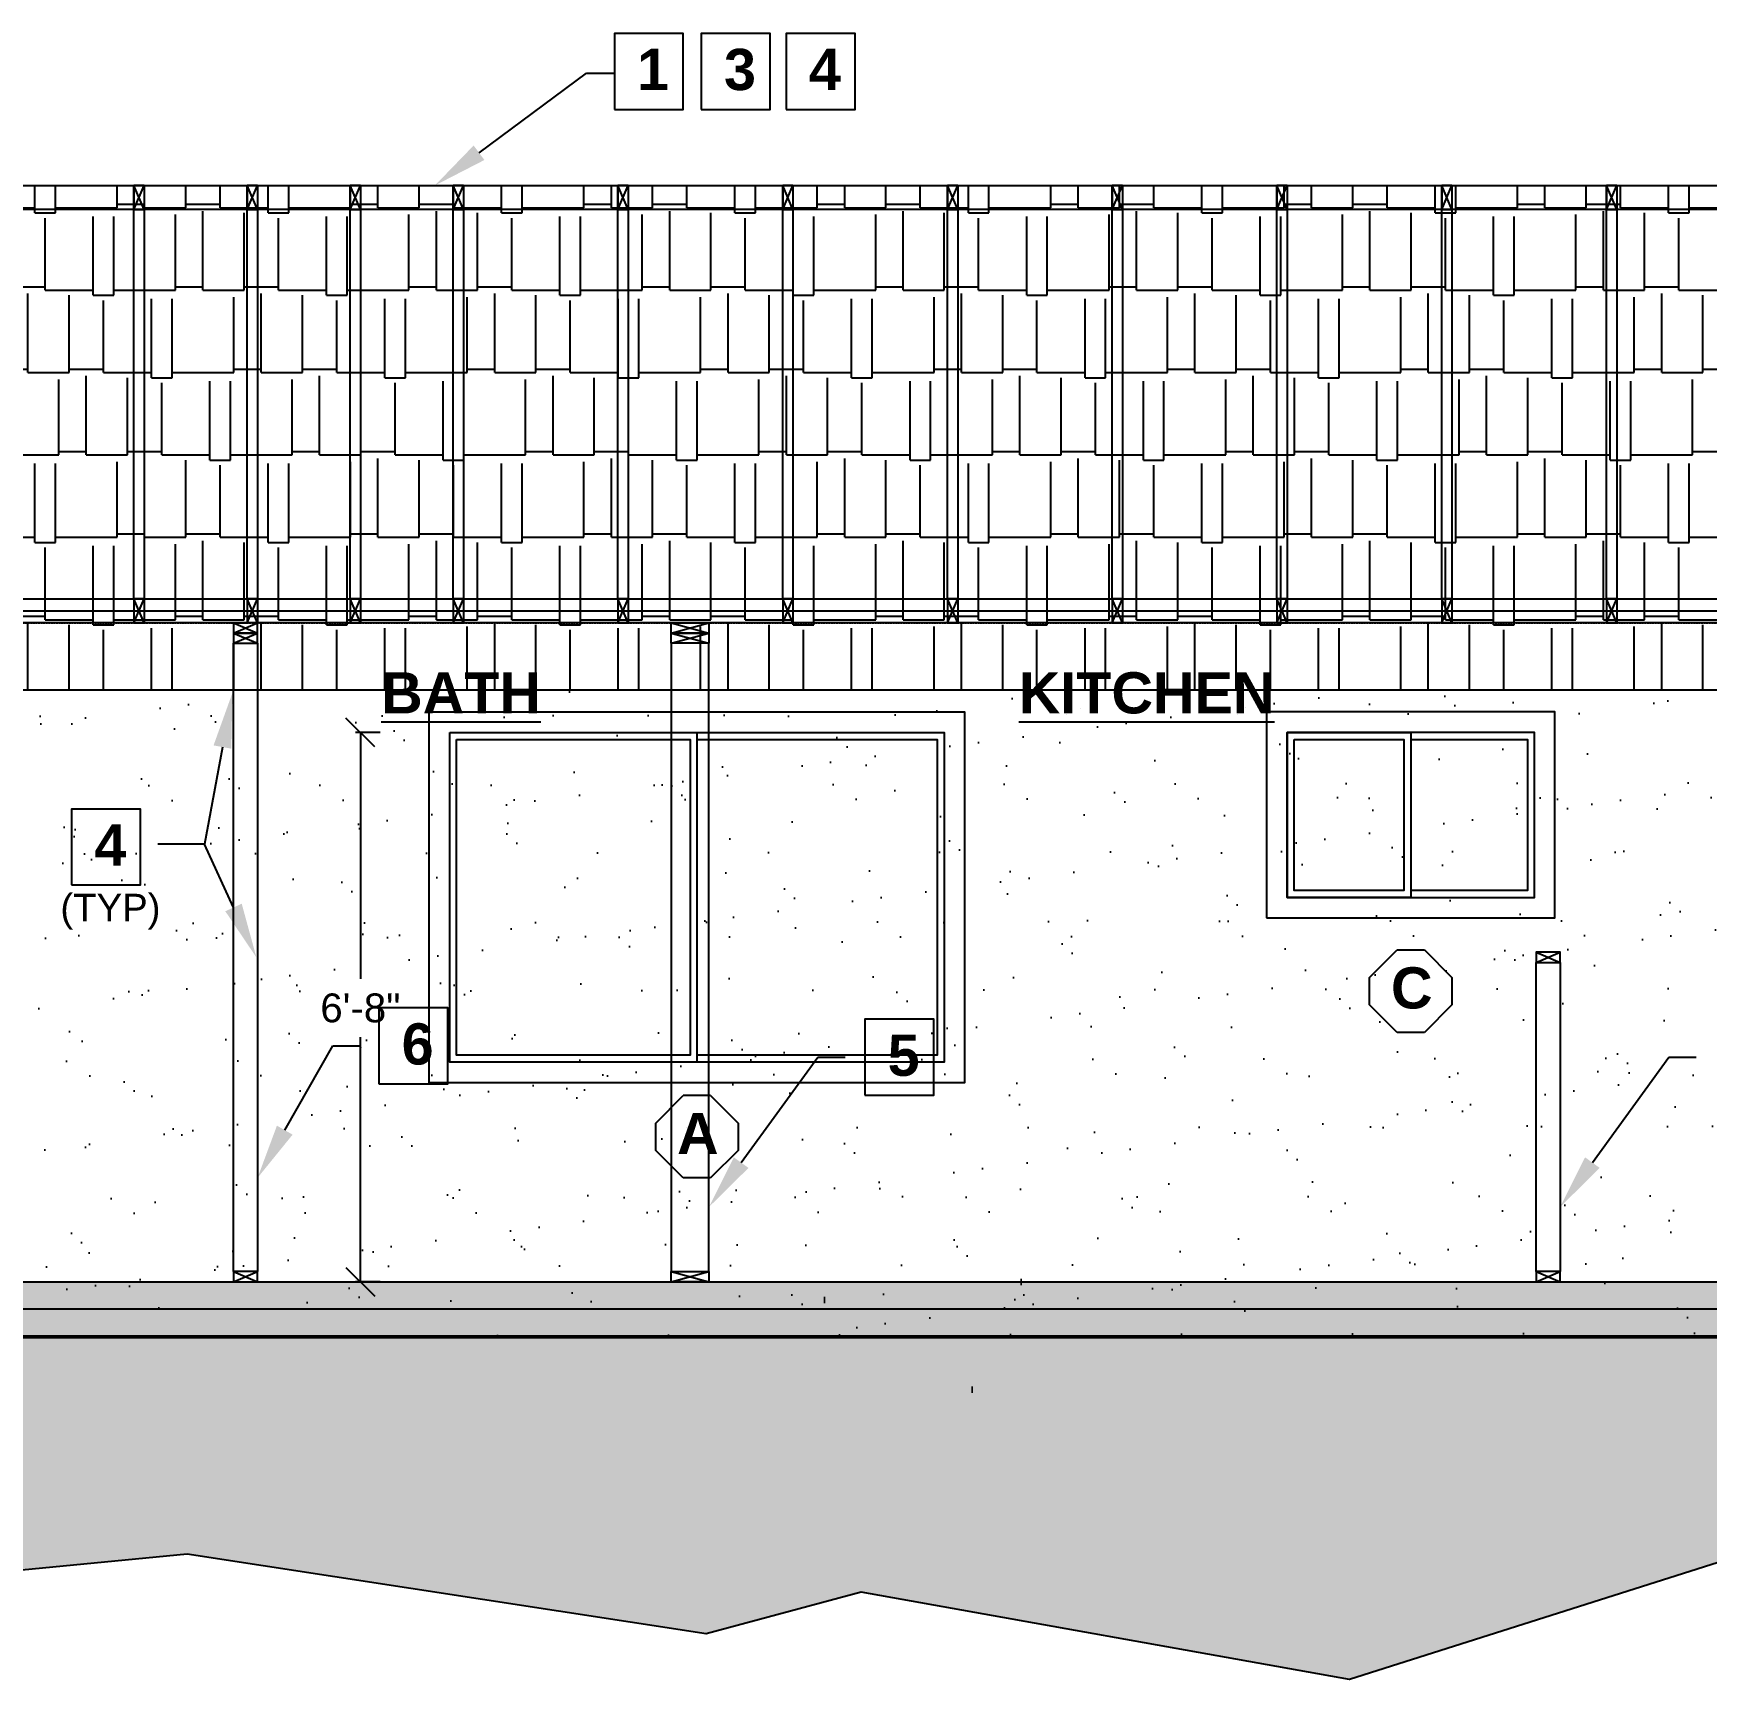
# Model space of a CAD drawing. Header units: inches. Extents: x -3572 to 2430, y -1517 to 3072.
# Drawn here: x -3152.7 to -2909, y -1258.4 to -1018.6 of the extents above; entities that cross this region are included whole.
import ezdxf
from ezdxf import colors
from ezdxf.entities.mleader import LeaderData, LeaderLine
from ezdxf.math import Vec2, Vec3

# ---------------------------------------------------------------- set-up
doc = ezdxf.new("R2010")
doc.units = ezdxf.units.IN
doc.header["$MEASUREMENT"] = 0
doc.linetypes.add('DASHED2', pattern=[0.375, 0.25, -0.125])
for name, color, linetype in [('Elevation - Left Details', 6, 'Continuous'), ('Elevation - Right & Left Dim & Labels', 190, 'Continuous'), ('Elevation - Right Details', 3, 'Continuous'), ('Elevation - Section B', 7, 'Continuous'), ('Elevation - Section F&B Details', 7, 'Continuous'), ('Elevation - Section R&L Details', 7, 'Continuous')]:
    doc.layers.add(name, color=color, linetype=linetype)
doc.layers.add('Roof & Ceiling Insulation', color=40, linetype='BATTING', transparency=0.5)
doc.styles.get("Standard").update_dxf_attribs({"font": 'arial.ttf'})
doc.linetypes.add('BATTING', pattern='A,0.0001,-0.1,[134,ltypeshp.shx,S=0.1,R=0,X=-0.1,Y=0],-0.2,[134,ltypeshp.shx,S=0.1,R=180,X=0.1,Y=0],-0.1', length=0.4001)
doc.dimstyles.get("Standard").update_dxf_attribs({"dimscale": 0.7, "dimtxt": 6, "dimasz": 6, "dimexe": 1, "dimexo": 3, "dimgap": 3, "dimtad": 0, "dimtih": 1, "dimtoh": 1, "dimdec": 4, "dimzin": 1, "dimdsep": 46, "dimlunit": 4, "dimtxsty": 'Standard', "dimblk": 'OBLIQUE', "dimcen": 0.09, "dimadec": 0, "dimazin": 0, "dimtfac": 1, "dimtdec": 4, "dimtofl": 0, "dimtmove": 0, "dimatfit": 3, "dimfxl": 1, "dimtolj": 1, "dimtzin": 0, "dimarcsym": 0})

# ---------------------------------------------------------------- blocks, each defined once
blk = doc.blocks.new('_Oblique')
at = {"color": 0, "linetype": 'ByBlock', "lineweight": -2}
blk.add_line((-0.5, -0.5), (0.5, 0.5), dxfattribs=at)
blk = doc.blocks.new('*D21')
at = {"layer": 'Defpoints', "color": 0, "transparency": 16777216}
for p in [(-3100.07, -1120.43), (-3105.05, -1200.43), (-3100.07, -1200.43)]:
    blk.add_point(p, dxfattribs=at)
at = {"layer": 'Elevation - Left Details', "color": 0, "lineweight": -2, "transparency": 16777216}
for p, q in [((-3102.17, -1120.43), (-3105.75, -1120.43)), ((-3105.05, -1120.43), (-3105.05, -1156.32)), ((-3105.05, -1200.43), (-3105.05, -1164.81)), ((-3102.17, -1200.43), (-3105.75, -1200.43))]:
    blk.add_line(p, q, dxfattribs=at)
at = {"layer": 'Elevation - Left Details', "color": 0, "lineweight": -2, "transparency": 16777216, "xscale": 4.199999999999999, "yscale": 4.199999999999999, "zscale": 4.199999999999999}
for p, rotation in [((-3105.05, -1120.43), 90), ((-3105.05, -1200.43), 270)]:
    blk.add_blockref('_Oblique', p, dxfattribs=dict(at, rotation=rotation))
at = {"layer": 'Elevation - Left Details', "color": 0, "transparency": 16777216, "insert": (-3105.05, -1160.56), "char_height": 4.2, "attachment_point": 5}
blk.add_mtext('\\A1;6\'-8"', dxfattribs=at)

msp = doc.modelspace()

# ---------------------------------------------------------------- hatches: boundary and pattern name
at = {"transparency": 33554508}
h = msp.add_hatch(dxfattribs=at)
h.set_pattern_fill('AR-SAND', color=256)
h.set_pattern_definition([(37.5, (0, 0), (-0.06299336, 1.9268238), [0, -1.52, 0, -1.7, 0, -1.625]), (7.5, (0, 0), (1.7697767, 2.822146), [0, -0.82, 0, -1.37, 0, -0.525]), (327.5, (-1.23, 0), (3.1141419, 0.00565905), [0, -0.5, 0, -1.8, 0, -2.35]), (317.5, (-1.23, 0), (3.0061266, 0.8776756), [0, -0.25, 0, -1.18, 0, -1.35])])
h.paths.add_polyline_path([(-2794.03387, -1204.42991), (-3242.03387, -1204.42991), (-3246.03387, -1208.42991), (-2790.03387, -1208.42991)])
at = {"layer": 'Elevation - Left Details', "transparency": 33554636}
h = msp.add_hatch(dxfattribs=at)
h.set_pattern_fill('AR-SAND', color=256, scale=8)
h.paths.add_polyline_path([(-2778.03387, -1114.24061), (-2994.03387, -1114.24061), (-3258.03387, -1114.24061), (-3258.03387, -1200.42991), (-2778.03387, -1200.42991)])
h.paths.add_polyline_path([(-3095.03387, -1117.42991), (-3017.03387, -1117.42991), (-3017.03387, -1171.42991), (-3095.03387, -1171.42991)], flags=16)
h.paths.add_polyline_path([(-3092.03387, -1120.42991), (-3020.03387, -1120.42991), (-3020.03387, -1168.42991), (-3092.03387, -1168.42991)], flags=0)
h.paths.add_polyline_path([(-3091.03387, -1167.42991), (-3091.03387, -1152.42991), (-3069.03387, -1152.42991), (-3069.03387, -1167.42991)], flags=0)
h.paths.add_polyline_path([(-3091.03387, -1151.92991), (-3091.03387, -1136.92991), (-3069.03387, -1136.92991), (-3069.03387, -1151.92991)], flags=0)
h.paths.add_polyline_path([(-3091.03387, -1136.42991), (-3091.03387, -1121.42991), (-3069.03387, -1121.42991), (-3069.03387, -1136.42991)], flags=0)
h.paths.add_polyline_path([(-3067.03387, -1167.42991), (-3067.03387, -1152.42991), (-3045.03387, -1152.42991), (-3045.03387, -1167.42991)], flags=0)
h.paths.add_polyline_path([(-3067.03387, -1151.92991), (-3067.03387, -1136.92991), (-3045.03387, -1136.92991), (-3045.03387, -1151.92991)], flags=0)
h.paths.add_polyline_path([(-3067.03387, -1136.42991), (-3067.03387, -1121.42991), (-3045.03387, -1121.42991), (-3045.03387, -1136.42991)], flags=0)
h.paths.add_polyline_path([(-3062.03387, -1177.30715), (-3058.03387, -1173.30715), (-3054.03387, -1173.30715), (-3050.03387, -1177.30715), (-3050.03387, -1181.30715), (-3054.03387, -1185.30715), (-3058.03387, -1185.30715), (-3062.03387, -1181.30715)], flags=16)
h.paths.add_polyline_path([(-3043.03387, -1167.42991), (-3043.03387, -1152.42991), (-3021.03387, -1152.42991), (-3021.03387, -1167.42991)], flags=0)
h.paths.add_polyline_path([(-3043.03387, -1151.92991), (-3043.03387, -1136.92991), (-3021.03387, -1136.92991), (-3021.03387, -1151.92991)], flags=0)
h.paths.add_polyline_path([(-3043.03387, -1136.42991), (-3043.03387, -1121.42991), (-3021.03387, -1121.42991), (-3021.03387, -1136.42991)], flags=0)
h.paths.add_polyline_path([(-2901.03387, -1117.42991), (-2823.03387, -1117.42991), (-2823.03387, -1171.42991), (-2901.03387, -1171.42991)], flags=16)
h.paths.add_polyline_path([(-2898.03387, -1120.42991), (-2826.03387, -1120.42991), (-2826.03387, -1168.42991), (-2898.03387, -1168.42991)], flags=0)
h.paths.add_polyline_path([(-2897.03387, -1167.42991), (-2897.03387, -1152.42991), (-2875.03387, -1152.42991), (-2875.03387, -1167.42991)], flags=0)
h.paths.add_polyline_path([(-2897.03387, -1151.92991), (-2897.03387, -1136.92991), (-2875.03387, -1136.92991), (-2875.03387, -1151.92991)], flags=0)
h.paths.add_polyline_path([(-2897.03387, -1136.42991), (-2897.03387, -1121.42991), (-2875.03387, -1121.42991), (-2875.03387, -1136.42991)], flags=0)
h.paths.add_polyline_path([(-2873.03387, -1167.42991), (-2873.03387, -1152.42991), (-2851.03387, -1152.42991), (-2851.03387, -1167.42991)], flags=0)
h.paths.add_polyline_path([(-2873.03387, -1151.92991), (-2873.03387, -1136.92991), (-2851.03387, -1136.92991), (-2851.03387, -1151.92991)], flags=0)
h.paths.add_polyline_path([(-2873.03387, -1136.42991), (-2873.03387, -1121.42991), (-2851.03387, -1121.42991), (-2851.03387, -1136.42991)], flags=0)
h.paths.add_polyline_path([(-2868.03387, -1177.51314), (-2864.03387, -1173.51314), (-2860.03387, -1173.51314), (-2856.03387, -1177.51314), (-2856.03387, -1181.51314), (-2860.03387, -1185.51314), (-2864.03387, -1185.51314), (-2868.03387, -1181.51314)], flags=16)
h.paths.add_polyline_path([(-2849.03387, -1167.42991), (-2849.03387, -1152.42991), (-2827.03387, -1152.42991), (-2827.03387, -1167.42991)], flags=0)
h.paths.add_polyline_path([(-2849.03387, -1151.92991), (-2849.03387, -1136.92991), (-2827.03387, -1136.92991), (-2827.03387, -1151.92991)], flags=0)
h.paths.add_polyline_path([(-2849.03387, -1136.42991), (-2849.03387, -1121.42991), (-2827.03387, -1121.42991), (-2827.03387, -1136.42991)], flags=0)
h.paths.add_polyline_path([(-2778.03387, -1200.42991), (-3258.03387, -1200.42991), (-3258.03387, -1208.42991), (-2778.03387, -1208.42991)])
h.paths.add_polyline_path([(-2866.40723, -1185.31567), (-2857.35402, -1185.31567), (-2857.35402, -1172.95141), (-2866.40723, -1172.95141)], flags=24)
h.paths.add_polyline_path([(-3060.40723, -1185.10968), (-3051.35402, -1185.10968), (-3051.35402, -1172.74542), (-3060.40723, -1172.74542)], flags=24)
at = {"layer": 'Elevation - Right & Left Dim & Labels', "transparency": 33554559}
h = msp.add_hatch(dxfattribs=at)
h.set_pattern_fill('AR-RSHKE', color=256)
h.paths.add_polyline_path([(-2760.03387, -1040.74076), (-3276.03387, -1040.74076), (-3276.03387, -1114.24061), (-2994.03387, -1114.24061), (-2760.03387, -1114.24061)])
at = {"layer": 'Elevation - Right Details', "transparency": 33554636}
h = msp.add_hatch(dxfattribs=at)
h.set_pattern_fill('AR-SAND', color=256, scale=8)
h.paths.add_polyline_path([(-2778.03387, -1200.42991), (-2778.03387, -1114.24061), (-2994.03387, -1114.24061), (-3258.03387, -1114.24061), (-3258.03387, -1200.42991)])
h.paths.add_polyline_path([(-2973.03387, -1147.42991), (-2973.03387, -1117.42991), (-2931.03387, -1117.42991), (-2931.03387, -1147.42991)], flags=16)
h.paths.add_polyline_path([(-3159.03387, -1171.42991), (-3213.03387, -1171.42991), (-3213.03387, -1117.42991), (-3159.03387, -1117.42991)], flags=16)
h.paths.add_polyline_path([(-2970.03387, -1144.42991), (-2970.03387, -1120.42991), (-2952.03387, -1120.42991), (-2934.03387, -1120.42991), (-2934.03387, -1144.42991)], flags=0)
h.paths.add_polyline_path([(-3162.03387, -1168.42991), (-3186.03387, -1168.42991), (-3210.03387, -1168.42991), (-3210.03387, -1120.42991), (-3186.03387, -1120.42991), (-3162.03387, -1120.42991)], flags=0)
h.paths.add_polyline_path([(-2969.03387, -1143.42991), (-2969.03387, -1121.42991), (-2953.03387, -1121.42991), (-2953.03387, -1143.42991)], flags=0)
h.paths.add_polyline_path([(-2958.03387, -1160.09264), (-2958.03387, -1156.09264), (-2954.03387, -1152.09264), (-2950.03387, -1152.09264), (-2946.03387, -1156.09264), (-2946.03387, -1160.09264), (-2950.03387, -1164.09264), (-2954.03387, -1164.09264)], flags=16)
h.paths.add_polyline_path([(-3180.03387, -1180.34929), (-3180.03387, -1184.34929), (-3184.03387, -1188.34929), (-3188.03387, -1188.34929), (-3192.03387, -1184.34929), (-3192.03387, -1180.34929), (-3188.03387, -1176.34929), (-3184.03387, -1176.34929)], flags=16)
h.paths.add_polyline_path([(-3187.03387, -1167.42991), (-3209.03387, -1167.42991), (-3209.03387, -1121.42991), (-3187.03387, -1121.42991)], flags=0)
h.paths.add_polyline_path([(-3258.03387, -1200.42991), (-3258.03387, -1208.42991), (-2778.03387, -1208.42991), (-2778.03387, -1200.42991)])
h.paths.add_polyline_path([(-3233.38125, -1164.78748), (-3219.59803, -1164.78748), (-3219.59803, -1156.1325), (-3233.38125, -1156.1325)], flags=24)
h.paths.add_polyline_path([(-2956.40723, -1163.9975), (-2947.35402, -1163.9975), (-2947.35402, -1151.63324), (-2956.40723, -1151.63324)], flags=24)
h.paths.add_polyline_path([(-3190.52387, -1188.15183), (-3181.47067, -1188.15183), (-3181.47067, -1175.78757), (-3190.52387, -1175.78757)], flags=24)
at = {"layer": 'Elevation - Section F&B Details', "lineweight": 100, "transparency": 33554534}
h = msp.add_hatch(dxfattribs=at)
h.set_pattern_fill('AR-CONC', color=256, scale=10)
h.set_pattern_definition([(50, (-4923.554, -875.75), (71.726, -6.2752), [7.5, -82.5]), (355, (-4923.554, -875.75), (-13.875, 75.2192), [6, -66]), (100.4514, (-4917.58, -876.27), (57.851, 68.944), [6.374, -70.1142]), (46.184, (-4923.554, -855.75), (106.724, -16.552), [11.25, -123.75]), (96.6356, (-4914.66, -857.13), (93.466, 97.412), [9.561, -105.1714]), (351.184, (-4923.55, -855.75), (93.466, 97.412), [9, -99]), (21, (-4913.554, -860.75), (59.6907, -40.2619), [7.5, -82.5]), (326, (-4913.554, -860.75), (24.3315, 72.515), [6, -66]), (71.4514, (-4908.58, -864.105), (84.0222, 32.253), [6.374, -70.1142]), (37.5, (-4923.554, -875.75), (1.216, 33.2894), [0, -65.2, 0, -67, 0, -66.25]), (7.5, (-4923.554, -875.75), (26.30695, 39.4412), [0, -38.2, 0, -63.7, 0, -25.25]), (327.5, (-4945.854, -875.75), (53.38224, -2.2555), [0, -25, 0, -78, 0, -103.5]), (317.5, (-4955.854, -875.75), (58.3186, 10.0105), [0, -32.5, 0, -51.8, 0, -73.5])])
h.paths.add_polyline_path([(-3242.03387, -1204.42991), (-3022.03387, -1204.42991), (-3018.03387, -1208.42991), (-3018.03387, -1220.42991), (-3006.03387, -1220.42991), (-3006.03387, -1208.42991), (-3006.03387, -1200.42991), (-3258.03387, -1200.42991), (-3258.03387, -1220.42991), (-3246.03387, -1220.42991), (-3246.03387, -1208.42991)])
at = {"layer": 'Elevation - Section R&L Details', "transparency": 33554636}
h = msp.add_hatch(dxfattribs=at)
h.set_pattern_fill('AR-CONC', color=256)
h.set_pattern_definition([(50, (0, 0), (7.172602, -0.627521), [0.75, -8.25]), (355, (0, 0), (-1.387513, 7.521921), [0.6, -6.6]), (100.45144, (0.598, -0.052), (5.785088, 6.8944), [0.637402, -7.011421]), (46.1842, (0, 2), (10.672413, -1.655193), [1.125, -12.375]), (96.63564, (0.889, 1.862), (9.34662, 9.741186), [0.956103, -10.517138]), (351.18416, (0, 2), (9.34662, 9.741186), [0.9, -9.9]), (21, (1, 1.5), (5.969071, -4.026189), [0.75, -8.25]), (326, (1, 1.5), (2.433153, 7.2515), [0.6, -6.6]), (71.45144, (1.4974, 1.1645), (8.402224, 3.225312), [0.637402, -7.011421]), (37.5, (0, 0), (0.1215986, 3.3289385), [0, -6.52, 0, -6.7, 0, -6.625]), (7.5, (0, 0), (2.6306954, 3.944117), [0, -3.82, 0, -6.37, 0, -2.525]), (327.5, (-2.23, 0), (5.3382244, -0.2255487), [0, -2.5, 0, -7.8, 0, -10.35]), (317.5, (-3.23, 0), (5.831862, 1.00105), [0, -3.25, 0, -5.18, 0, -7.35])])
h.paths.add_polyline_path([(-3242.03387, -1204.42991), (-2794.03387, -1204.42991), (-2790.03387, -1208.42991), (-2790.03387, -1220.42991), (-2778.03387, -1220.42991), (-2778.03387, -1208.42991), (-2778.03387, -1200.42991), (-3258.03387, -1200.42991), (-3258.03387, -1220.42991), (-3246.03387, -1220.42991), (-3246.03387, -1208.42991)])
at = {"layer": 'Elevation - Section R&L Details', "transparency": 33554508}
h = msp.add_hatch(dxfattribs=at)
h.set_pattern_fill('EARTH', color=256, scale=30)
h.paths.add_polyline_path([(-3054.6844, -1251.68088), (-3032.11127, -1245.63207), (-2960.98571, -1258.36116), (-2885.98355, -1234.56953), (-2792.3352, -1250.45354), (-2743.26164, -1246.04292), (-2726.95137, -1222.47603), (-2738.30637, -1208.42991), (-2778.03387, -1208.42991), (-2778.03387, -1220.42991), (-2790.03387, -1220.42991), (-2790.03387, -1208.42991), (-3246.03387, -1208.42991), (-3246.03387, -1220.42991), (-3258.03387, -1220.42991), (-3258.03387, -1208.42991), (-3287.48053, -1208.42991), (-3307.10912, -1216.71296), (-3279.88554, -1238.91915), (-3211.14563, -1238.43535), (-3190.52575, -1245.94223), (-3130.30699, -1240.09651)])

# ---------------------------------------------------------------- linework, layer by layer
at = {"layer": 'Elevation - Left Details'}
for p, q in [((-3017.03387, -1117.42991), (-3017.03387, -1120.42991)), ((-3054.03387, -1173.30715), (-3058.03387, -1173.30715)), ((-3054.03387, -1173.30715), (-3050.03387, -1177.30715)), ((-3062.03387, -1181.30715), (-3062.03387, -1177.30715)), ((-3050.03387, -1177.30715), (-3050.03387, -1181.30715)), ((-3054.03387, -1185.30715), (-3058.03387, -1185.30715))]:
    msp.add_line(p, q, dxfattribs=at)
for points in [[(-3095.03387, -1117.42991), (-3017.03387, -1117.42991), (-3017.03387, -1171.42991), (-3095.03387, -1171.42991)], [(-3092.03387, -1120.42991), (-3056.03387, -1120.42991), (-3056.03387, -1168.42991), (-3092.03387, -1168.42991)], [(-3091.03387, -1121.42991), (-3057.03387, -1121.42991), (-3057.03387, -1167.42991), (-3091.03387, -1167.42991)]]:
    msp.add_lwpolyline(points, close=True, dxfattribs=at)
for points in [[(-3056.03387, -1120.42991), (-3020.03387, -1120.42991), (-3020.03387, -1168.42991), (-3056.03387, -1168.42991)], [(-3056.03387, -1121.42991), (-3021.03387, -1121.42991), (-3021.03387, -1167.42991), (-3056.03387, -1167.42991)], [(-3062.03387, -1177.30715), (-3058.03387, -1173.30715)], [(-3058.03387, -1185.30715), (-3062.03387, -1181.30715)], [(-3050.03387, -1181.30715), (-3054.03387, -1185.30715)]]:
    msp.add_lwpolyline(points, dxfattribs=at)
at = {"layer": 'Elevation - Right & Left Dim & Labels', "linetype": 'DASHED2'}
for p, q in [((-3335.37056, -1104.42991), (-2746.92246, -1104.42991)), ((-3335.37056, -1200.42991), (-2746.92246, -1200.42991))]:
    msp.add_line(p, q, dxfattribs=at)
at = {"layer": 'Elevation - Right & Left Dim & Labels', "lineweight": 50}
msp.add_line((-3306.03387, -1208.42991), (-2746.92246, -1208.42991), dxfattribs=at)
at = {"layer": 'Elevation - Right & Left Dim & Labels'}
for points in [[(-3068.05815, -1029.65624), (-3058.02051, -1029.65624), (-3058.02051, -1018.60097), (-3068.05815, -1018.60097)], [(-3055.38869, -1029.65624), (-3045.35105, -1029.65624), (-3045.35105, -1018.60097), (-3055.38869, -1018.60097)], [(-3043.01541, -1029.65624), (-3032.97777, -1029.65624), (-3032.97777, -1018.60097), (-3043.01541, -1018.60097)]]:
    msp.add_lwpolyline(points, close=True, dxfattribs=at)
msp.add_lwpolyline([(-2994.03387, -1114.24061), (-3276.03387, -1114.24061), (-3276.03387, -1040.74076), (-2760.03387, -1040.74076), (-2760.03387, -1114.24061), (-2994.03387, -1114.24061)], dxfattribs=at)
at = {"layer": 'Elevation - Right Details'}
for p, q in [((-2954.03387, -1152.09264), (-2950.03387, -1152.09264)), ((-2950.03387, -1152.09264), (-2946.03387, -1156.09264)), ((-2958.03387, -1160.09264), (-2958.03387, -1156.09264)), ((-2946.03387, -1156.09264), (-2946.03387, -1160.09264)), ((-2950.03387, -1164.09264), (-2954.03387, -1164.09264))]:
    msp.add_line(p, q, dxfattribs=at)
for points in [[(-2973.03387, -1147.42991), (-2931.03387, -1147.42991), (-2931.03387, -1117.42991), (-2973.03387, -1117.42991)], [(-2970.03387, -1144.42991), (-2934.03387, -1144.42991), (-2934.03387, -1120.42991), (-2970.03387, -1120.42991)], [(-2970.03387, -1120.42991), (-2952.03387, -1120.42991), (-2952.03387, -1144.42991), (-2970.03387, -1144.42991)], [(-2969.03387, -1121.42991), (-2953.03387, -1121.42991), (-2953.03387, -1143.42991), (-2969.03387, -1143.42991)]]:
    msp.add_lwpolyline(points, close=True, dxfattribs=at)
for points in [[(-2952.03387, -1121.42991), (-2935.03387, -1121.42991), (-2935.03387, -1143.42991), (-2952.03387, -1143.42991)], [(-2958.03387, -1156.09264), (-2954.03387, -1152.09264)], [(-2954.03387, -1164.09264), (-2958.03387, -1160.09264)], [(-2946.03387, -1160.09264), (-2950.03387, -1164.09264)]]:
    msp.add_lwpolyline(points, dxfattribs=at)
at = {"layer": 'Elevation - Section B'}
for p, q in [((-3123.53387, -1104.42991), (-3120.03387, -1105.92991)), ((-3123.53387, -1105.92991), (-3120.03387, -1104.42991)), ((-3123.53387, -1105.92991), (-3120.03387, -1107.42991)), ((-3123.53387, -1107.42991), (-3120.03387, -1105.92991)), ((-3059.78387, -1104.42991), (-3054.28387, -1105.92991)), ((-3059.78387, -1105.92991), (-3054.28387, -1104.42991)), ((-3059.78387, -1105.92991), (-3054.28387, -1107.42991)), ((-3059.78387, -1107.42991), (-3054.28387, -1105.92991)), ((-2933.78387, -1152.42991), (-2930.28387, -1153.92991)), ((-2933.78387, -1153.92991), (-2930.28387, -1152.42991)), ((-3123.53387, -1198.92991), (-3120.03387, -1200.42991)), ((-3123.53387, -1200.42991), (-3120.03387, -1198.92991)), ((-3059.78387, -1200.42991), (-3054.28387, -1198.92991)), ((-3059.78387, -1198.92991), (-3054.28387, -1200.42991)), ((-2933.78387, -1198.92991), (-2930.28387, -1200.42991)), ((-2933.78387, -1200.42991), (-2930.28387, -1198.92991))]:
    msp.add_line(p, q, dxfattribs=at)
for points in [[(-3123.53387, -1105.92991), (-3120.03387, -1105.92991), (-3120.03387, -1104.42991), (-3123.53387, -1104.42991)], [(-3123.53387, -1107.42991), (-3120.03387, -1107.42991), (-3120.03387, -1105.92991), (-3123.53387, -1105.92991)], [(-3059.78387, -1105.92991), (-3059.78387, -1104.42991), (-3054.28387, -1104.42991), (-3054.28387, -1105.92991)], [(-3059.78387, -1107.42991), (-3059.78387, -1105.92991), (-3054.28387, -1105.92991), (-3054.28387, -1107.42991)], [(-3123.53387, -1107.42991), (-3120.03387, -1107.42991), (-3120.03387, -1198.92991), (-3123.53387, -1198.92991)], [(-3059.78387, -1198.92991), (-3054.28387, -1198.92991), (-3054.28387, -1107.42991), (-3059.78387, -1107.42991)], [(-3147.11967, -1142.62004), (-3137.08203, -1142.62004), (-3137.08203, -1131.56477), (-3147.11967, -1131.56477)], [(-2933.78387, -1153.92991), (-2930.28387, -1153.92991), (-2930.28387, -1152.42991), (-2933.78387, -1152.42991)], [(-2933.78387, -1153.92991), (-2930.28387, -1153.92991), (-2930.28387, -1198.92991), (-2933.78387, -1198.92991)], [(-3102.34625, -1171.59939), (-3092.30861, -1171.59939), (-3092.30861, -1160.54412), (-3102.34625, -1160.54412)], [(-3031.55453, -1173.24726), (-3021.51688, -1173.24726), (-3021.51688, -1162.19199), (-3031.55453, -1162.19199)], [(-3123.53387, -1200.42991), (-3120.03387, -1200.42991), (-3120.03387, -1198.92991), (-3123.53387, -1198.92991)], [(-3059.78387, -1200.42991), (-3059.78387, -1198.92991), (-3054.28387, -1198.92991), (-3054.28387, -1200.42991)], [(-2933.78387, -1200.42991), (-2930.28387, -1200.42991), (-2930.28387, -1198.92991), (-2933.78387, -1198.92991)]]:
    msp.add_lwpolyline(points, close=True, dxfattribs=at)
at = {"layer": 'Elevation - Section R&L Details'}
for p, q in [((-3138.03387, -1044.24076), (-3136.53387, -1044.24076)), ((-3121.53387, -1044.24076), (-3120.03387, -1044.24076)), ((-3106.53387, -1044.24076), (-3105.03387, -1044.24076)), ((-3091.53387, -1044.24076), (-3090.03387, -1044.24076)), ((-3067.53387, -1044.24076), (-3066.03387, -1044.24076)), ((-3043.53387, -1044.24076), (-3042.03387, -1044.24076)), ((-3019.53387, -1044.24076), (-3018.03387, -1044.24076)), ((-2995.53387, -1044.24076), (-2994.03387, -1044.24076)), ((-2971.53387, -1044.24076), (-2970.03387, -1044.24076)), ((-2947.53387, -1044.24076), (-2946.03387, -1044.24076)), ((-2923.53387, -1044.24076), (-2922.03387, -1044.24076)), ((-3138.03387, -1104.42991), (-3136.53387, -1104.42991)), ((-3123.03387, -1104.42991), (-3121.53387, -1104.42991)), ((-3106.53387, -1104.42991), (-3105.03387, -1104.42991)), ((-3091.53387, -1104.42991), (-3090.03387, -1104.42991)), ((-3067.53387, -1104.42991), (-3066.03387, -1104.42991)), ((-3043.53387, -1104.42991), (-3042.03387, -1104.42991)), ((-3019.53387, -1104.42991), (-3018.03387, -1104.42991)), ((-2995.53387, -1104.42991), (-2994.03387, -1104.42991)), ((-2971.53387, -1104.42991), (-2970.03387, -1104.42991)), ((-2947.53387, -1104.42991), (-2946.03387, -1104.42991)), ((-2923.53387, -1104.42991), (-2922.03387, -1104.42991))]:
    msp.add_line(p, q, dxfattribs=at)
for points in [[(-3256.53387, -1040.74076), (-2779.53387, -1040.74076), (-2779.53387, -1044.24076), (-3256.53387, -1044.24076), (-3256.53387, -1040.74076)], [(-3138.03387, -1100.92991), (-3138.03387, -1040.74076), (-3136.53387, -1040.74076), (-3136.53387, -1100.92991), (-3138.03387, -1100.92991)], [(-3136.53387, -1040.74076), (-3136.53387, -1044.24076), (-3138.03387, -1040.74076), (-3138.03387, -1044.24076), (-3136.53387, -1040.74076), (-3138.03387, -1040.74076)], [(-3121.53387, -1100.92991), (-3121.53387, -1040.74076), (-3120.03387, -1040.74076), (-3120.03387, -1100.92991), (-3121.53387, -1100.92991)], [(-3120.03387, -1040.74076), (-3120.03387, -1044.24076), (-3121.53387, -1040.74076), (-3121.53387, -1044.24076), (-3120.03387, -1040.74076), (-3121.53387, -1040.74076)], [(-3106.53387, -1100.92991), (-3106.53387, -1040.74076), (-3105.03387, -1040.74076), (-3105.03387, -1100.92991), (-3106.53387, -1100.92991)], [(-3105.03387, -1040.74076), (-3105.03387, -1044.24076), (-3106.53387, -1040.74076), (-3106.53387, -1044.24076), (-3105.03387, -1040.74076), (-3106.53387, -1040.74076)], [(-3091.53387, -1100.92991), (-3091.53387, -1040.74076), (-3090.03387, -1040.74076), (-3090.03387, -1100.92991), (-3091.53387, -1100.92991)], [(-3090.03387, -1040.74076), (-3090.03387, -1044.24076), (-3091.53387, -1040.74076), (-3091.53387, -1044.24076), (-3090.03387, -1040.74076), (-3091.53387, -1040.74076)], [(-3067.53387, -1100.92991), (-3067.53387, -1040.74076), (-3066.03387, -1040.74076), (-3066.03387, -1100.92991), (-3067.53387, -1100.92991)], [(-3066.03387, -1040.74076), (-3066.03387, -1044.24076), (-3067.53387, -1040.74076), (-3067.53387, -1044.24076), (-3066.03387, -1040.74076), (-3067.53387, -1040.74076)], [(-3043.53387, -1100.92991), (-3043.53387, -1040.74076), (-3042.03387, -1040.74076), (-3042.03387, -1100.92991), (-3043.53387, -1100.92991)], [(-3042.03387, -1040.74076), (-3042.03387, -1044.24076), (-3043.53387, -1040.74076), (-3043.53387, -1044.24076), (-3042.03387, -1040.74076), (-3043.53387, -1040.74076)], [(-3019.53387, -1100.92991), (-3019.53387, -1040.74076), (-3018.03387, -1040.74076), (-3018.03387, -1100.92991), (-3019.53387, -1100.92991)], [(-3018.03387, -1040.74076), (-3018.03387, -1044.24076), (-3019.53387, -1040.74076), (-3019.53387, -1044.24076), (-3018.03387, -1040.74076), (-3019.53387, -1040.74076)], [(-2995.53387, -1100.92991), (-2995.53387, -1040.74076), (-2994.03387, -1040.74076), (-2994.03387, -1100.92991), (-2995.53387, -1100.92991)], [(-2994.03387, -1040.74076), (-2994.03387, -1044.24076), (-2995.53387, -1040.74076), (-2995.53387, -1044.24076), (-2994.03387, -1040.74076), (-2995.53387, -1040.74076)], [(-2971.53387, -1100.92991), (-2971.53387, -1040.74076), (-2970.03387, -1040.74076), (-2970.03387, -1100.92991), (-2971.53387, -1100.92991)], [(-2970.03387, -1040.74076), (-2970.03387, -1044.24076), (-2971.53387, -1040.74076), (-2971.53387, -1044.24076), (-2970.03387, -1040.74076), (-2971.53387, -1040.74076)], [(-2947.53387, -1100.92991), (-2947.53387, -1040.74076), (-2946.03387, -1040.74076), (-2946.03387, -1100.92991), (-2947.53387, -1100.92991)], [(-2946.03387, -1040.74076), (-2946.03387, -1044.24076), (-2947.53387, -1040.74076), (-2947.53387, -1044.24076), (-2946.03387, -1040.74076), (-2947.53387, -1040.74076)], [(-2923.53387, -1100.92991), (-2923.53387, -1040.74076), (-2922.03387, -1040.74076), (-2922.03387, -1100.92991), (-2923.53387, -1100.92991)], [(-2922.03387, -1040.74076), (-2922.03387, -1044.24076), (-2923.53387, -1040.74076), (-2923.53387, -1044.24076), (-2922.03387, -1040.74076), (-2923.53387, -1040.74076)], [(-3256.53387, -1100.92991), (-2779.53387, -1100.92991), (-2779.53387, -1104.42991), (-3256.53387, -1104.42991), (-3256.53387, -1100.92991)], [(-3136.53387, -1100.92991), (-3136.53387, -1104.42991), (-3138.03387, -1100.92991), (-3138.03387, -1104.42991), (-3136.53387, -1100.92991), (-3138.03387, -1100.92991)], [(-3120.03387, -1100.92991), (-3120.03387, -1104.42991), (-3121.53387, -1100.92991), (-3121.53387, -1104.42991), (-3120.03387, -1100.92991), (-3121.53387, -1100.92991)], [(-3105.03387, -1100.92991), (-3105.03387, -1104.42991), (-3106.53387, -1100.92991), (-3106.53387, -1104.42991), (-3105.03387, -1100.92991), (-3106.53387, -1100.92991)], [(-3090.03387, -1100.92991), (-3090.03387, -1104.42991), (-3091.53387, -1100.92991), (-3091.53387, -1104.42991), (-3090.03387, -1100.92991), (-3091.53387, -1100.92991)], [(-3066.03387, -1100.92991), (-3066.03387, -1104.42991), (-3067.53387, -1100.92991), (-3067.53387, -1104.42991), (-3066.03387, -1100.92991), (-3067.53387, -1100.92991)], [(-3042.03387, -1100.92991), (-3042.03387, -1104.42991), (-3043.53387, -1100.92991), (-3043.53387, -1104.42991), (-3042.03387, -1100.92991), (-3043.53387, -1100.92991)], [(-3018.03387, -1100.92991), (-3018.03387, -1104.42991), (-3019.53387, -1100.92991), (-3019.53387, -1104.42991), (-3018.03387, -1100.92991), (-3019.53387, -1100.92991)], [(-2994.03387, -1100.92991), (-2994.03387, -1104.42991), (-2995.53387, -1100.92991), (-2995.53387, -1104.42991), (-2994.03387, -1100.92991), (-2995.53387, -1100.92991)], [(-2970.03387, -1100.92991), (-2970.03387, -1104.42991), (-2971.53387, -1100.92991), (-2971.53387, -1104.42991), (-2970.03387, -1100.92991), (-2971.53387, -1100.92991)], [(-2946.03387, -1100.92991), (-2946.03387, -1104.42991), (-2947.53387, -1100.92991), (-2947.53387, -1104.42991), (-2946.03387, -1100.92991), (-2947.53387, -1100.92991)], [(-2922.03387, -1100.92991), (-2922.03387, -1104.42991), (-2923.53387, -1100.92991), (-2923.53387, -1104.42991), (-2922.03387, -1100.92991), (-2923.53387, -1100.92991)]]:
    msp.add_lwpolyline(points, dxfattribs=at)
for points in [[(-2778.03387, -1220.42991), (-2790.03387, -1220.42991), (-2790.03387, -1208.42991), (-2794.03387, -1204.42991), (-3242.03387, -1204.42991), (-3246.03387, -1208.42991), (-3246.03387, -1220.42991), (-3258.03387, -1220.42991), (-3258.03387, -1200.42991), (-2778.03387, -1200.42991)], [(-2778.03387, -1208.42991), (-2738.30637, -1208.42991), (-2726.95137, -1222.47603), (-2743.26164, -1246.04292), (-2792.3352, -1250.45354), (-2885.98355, -1234.56953), (-2960.98571, -1258.36116), (-3032.11127, -1245.63207), (-3054.6844, -1251.68088), (-3130.30699, -1240.09651), (-3190.52575, -1245.94223), (-3211.14563, -1238.43535), (-3279.88554, -1238.91915), (-3307.10912, -1216.71296), (-3287.48053, -1208.42991), (-3258.03387, -1208.42991), (-3258.03387, -1220.42991), (-3246.03387, -1220.42991), (-3246.03387, -1208.42991), (-2790.03387, -1208.42991), (-2790.03387, -1220.42991), (-2778.03387, -1220.42991)]]:
    msp.add_lwpolyline(points, close=True, dxfattribs=at)
at = {"layer": 'Roof & Ceiling Insulation', "ltscale": 0.08}
msp.add_line((-3256.53387, -1102.67991), (-2779.53387, -1102.67991), dxfattribs=at)

# ---------------------------------------------------------------- texts
at = {"layer": 'Elevation - Left Details', "insert": (-3090.9475, -1175.83342), "char_height": 6, "attachment_point": 1}
msp.add_mtext_dynamic_manual_height_columns('\\pxqc;{\\fArial|b1|i0|c0|p34;A}', width=70.1010121, gutter_width=1, heights=[0], dxfattribs=at)
at = {"layer": 'Elevation - Right & Left Dim & Labels', "char_height": 6, "attachment_point": 1}
for s, insert in [('{\\fArial|b1|i0|c0|p34;1}', (-3064.74973, -1020.8382)), ('{\\fArial|b1|i0|c0|p34;3}', (-3052.08027, -1020.8382)), ('{\\fArial|b1|i0|c0|p34;4}', (-3039.707, -1020.8382))]:
    msp.add_mtext_dynamic_manual_height_columns(s, width=70.1010121, gutter_width=1, heights=[0], dxfattribs=dict(at, insert=insert))
at = {"layer": 'Elevation - Right Details', "insert": (-2986.9475, -1154.61891), "char_height": 6, "attachment_point": 1}
msp.add_mtext_dynamic_manual_height_columns('\\pxqc;{\\fArial|b1|i0|c0|p34;C}', width=70.1010121, gutter_width=1, heights=[0], dxfattribs=at)
at = {"layer": 'Elevation - Section B', "char_height": 6, "attachment_point": 1}
for s, insert in [('\\pxqc;{\\fArial|b1|i0|c0|p34;\\LBATH}', (-3125.43602, -1111.64268)), ('\\pxqc;{\\fArial|b1|i0|c0|p34;\\LKITCHEN}', (-3025.57123, -1111.64268)), ('{\\fArial|b1|i0|c0|p34;4}', (-3143.81126, -1133.802)), ('{\\fArial|b1|i0|c0|p34;6}', (-3099.03783, -1162.78134)), ('{\\fArial|b1|i0|c0|p34;5}', (-3028.24611, -1164.42922))]:
    msp.add_mtext_dynamic_manual_height_columns(s, width=70.1010121, gutter_width=1, heights=[0], dxfattribs=dict(at, insert=insert))
at = {"layer": 'Elevation - Section R&L Details', "insert": (-3148.75802, -1143.91439), "char_height": 4, "attachment_point": 1}
msp.add_mtext_dynamic_manual_height_columns('(TYP)', width=23.1015534, gutter_width=1, heights=[0], dxfattribs=at)

# ---------------------------------------------------------------- dimensions: what is measured, and where the dimension line sits
at = {"layer": 'Elevation - Left Details'}
dim = msp.add_linear_dim(base=(-3105.04889, -1200.42991), p1=(-3100.06501, -1120.42991), p2=(-3100.06501, -1200.42991), angle=90, dimstyle='Standard', dxfattribs=at)
dim.commit()
dim.dimension.update_dxf_attribs({"geometry": '*D21', "text_midpoint": (-3105.04889, -1160.56201), "dimtype": 160})

# ---------------------------------------------------------------- leaders
at = {"layer": 'Elevation - Right & Left Dim & Labels'}
ml = msp.add_multileader_mtext('Standard', dxfattribs=at)
ml.set_content('.', color=256)
ml.set_leader_properties()
ml.build(insert=Vec2(0, 0))
ml.multileader.update_dxf_attribs({"dogleg_length": 3.98438, "arrow_head_size": 8})
ctx = ml.context
ctx.base_point, ctx.char_height, ctx.arrow_head_size, ctx.landing_gap_size, ctx.plane_origin = Vec3(-3068.14815, -1024.37861), 0.5, 8, 0.09, Vec3(-3094.19589, -1040.74076)
notes = []
notes.append((ctx, [(0, (1, 1, 0), (-3072.13253, -1024.37861), (1, 0), 3.98438, [(0, [(-3094.19589, -1040.74076)], 0, [])])]))
ctx.mtext.insert, ctx.mtext.flow_direction = Vec3(-3068.05815, -1024.12861), 5
at = {"layer": 'Elevation - Section B'}
ml = msp.add_multileader_mtext('Standard', dxfattribs=at)
ml.set_content('\\pxi-1,l1;   ', color=256)
ml.set_leader_properties()
ml.build(insert=Vec2(0, 0))
ml.multileader.update_dxf_attribs({"dogleg_length": 3.98438, "arrow_head_size": 8})
ctx = ml.context
ctx.base_point, ctx.char_height, ctx.arrow_head_size, ctx.landing_gap_size, ctx.plane_origin = Vec3(-3135.41061, -1136.69984), 3, 8, 0.09, Vec3(-3151.90392, -1153.38766)
ctx.text_align_type = 2
notes.append((ctx, [(1, (1, 1, 0), (-3127.75306, -1136.69984), (-1, 0), 3.98438, [(0, [(-3123.69979, -1114.66871)], 0, [])])]))
ctx.mtext.insert, ctx.mtext.width, ctx.mtext.alignment, ctx.mtext.flow_direction = Vec3(-3131.82743, -1135.19984), 37.7313968, 3, 5
ml = msp.add_multileader_mtext('Standard', dxfattribs=at)
ml.set_content('\\pxi-1,l1;   ', color=256)
ml.set_leader_properties()
ml.build(insert=Vec2(0, 0))
ml.multileader.update_dxf_attribs({"dogleg_length": 3.98438, "arrow_head_size": 8})
ctx = ml.context
ctx.base_point, ctx.char_height, ctx.arrow_head_size, ctx.landing_gap_size, ctx.plane_origin = Vec3(-3138.25491, -1136.69984), 3, 8, 0.09, Vec3(-3151.90392, -1153.38766)
ctx.text_align_type = 2
notes.append((ctx, [(1, (1, 1, 0), (-3127.75306, -1136.69984), (-1, 0), 6.82868, [(0, [(-3120.19979, -1153.17991)], 0, [])])]))
ctx.mtext.insert, ctx.mtext.width, ctx.mtext.alignment, ctx.mtext.flow_direction = Vec3(-3134.67174, -1135.19984), 37.7313968, 3, 5
ml = msp.add_multileader_mtext('Standard', dxfattribs=at)
ml.set_content('.', color=256)
ml.set_leader_properties()
ml.build(insert=Vec2(0, 0))
ml.multileader.update_dxf_attribs({"dogleg_length": 3.98438, "arrow_head_size": 8})
ctx = ml.context
ctx.base_point, ctx.char_height, ctx.arrow_head_size, ctx.landing_gap_size, ctx.plane_origin = Vec3(-3105.08194, -1166.07175), 0.5, 8, 0.09, Vec3(-3120.03387, -1185.29025)
notes.append((ctx, [(0, (1, 1, 0), (-3109.06632, -1166.07175), (1, 0), 3.98438, [(0, [(-3120.03387, -1185.29025)], 0, [])])]))
ctx.mtext.insert, ctx.mtext.width, ctx.mtext.flow_direction = Vec3(-3104.99194, -1165.82175), 1.0487796, 5
ml = msp.add_multileader_mtext('Standard', dxfattribs=at)
ml.set_content('\\pxi-1,l1;   ', color=256)
ml.set_leader_properties()
ml.build(insert=Vec2(0, 0))
ml.multileader.update_dxf_attribs({"dogleg_length": 3.98438, "arrow_head_size": 8})
ctx = ml.context
ctx.base_point, ctx.char_height, ctx.arrow_head_size, ctx.landing_gap_size, ctx.plane_origin = Vec3(-3034.44316, -1167.71962), 3, 8, 0.09, Vec3(-3054.28387, -1189.54252)
notes.append((ctx, [(0, (1, 1, 0), (-3038.42753, -1167.71962), (1, 0), 3.98438, [(0, [(-3054.28387, -1189.54252)], 0, [])])]))
ctx.mtext.insert, ctx.mtext.width, ctx.mtext.flow_direction = Vec3(-3034.35316, -1166.21962), 37.7313968, 5
ml = msp.add_multileader_mtext('Standard', dxfattribs=at)
ml.set_content('\\pxi-1,l1;   ', color=256)
ml.set_leader_properties()
ml.build(insert=Vec2(0, 0))
ml.multileader.update_dxf_attribs({"dogleg_length": 3.98438, "arrow_head_size": 8})
ctx = ml.context
ctx.base_point, ctx.char_height, ctx.arrow_head_size, ctx.landing_gap_size, ctx.plane_origin = Vec3(-2910.44316, -1167.71962), 3, 8, 0.09, Vec3(-2930.28387, -1189.54252)
notes.append((ctx, [(0, (1, 1, 0), (-2914.42753, -1167.71962), (1, 0), 3.98438, [(0, [(-2930.28387, -1189.54252)], 0, [])])]))
ctx.mtext.insert, ctx.mtext.width, ctx.mtext.flow_direction = Vec3(-2910.35316, -1166.21962), 37.7313968, 5
for ctx, leaders in notes:
    for number, flags, end, landing, length, lines in leaders:
        leader = LeaderData()
        leader.index, (leader.has_last_leader_line, leader.has_dogleg_vector, leader.attachment_direction) = number, flags
        leader.last_leader_point, leader.dogleg_vector, leader.dogleg_length = Vec3(end), Vec3(landing), length
        for number, points, colour, breaks in lines:
            line = LeaderLine()
            line.index, line.vertices, line.color, line.breaks = number, Vec3.list(points), colors.encode_raw_color(colour), breaks
            leader.lines.append(line)
        ctx.leaders.append(leader)

doc.saveas('drawing.dxf')
